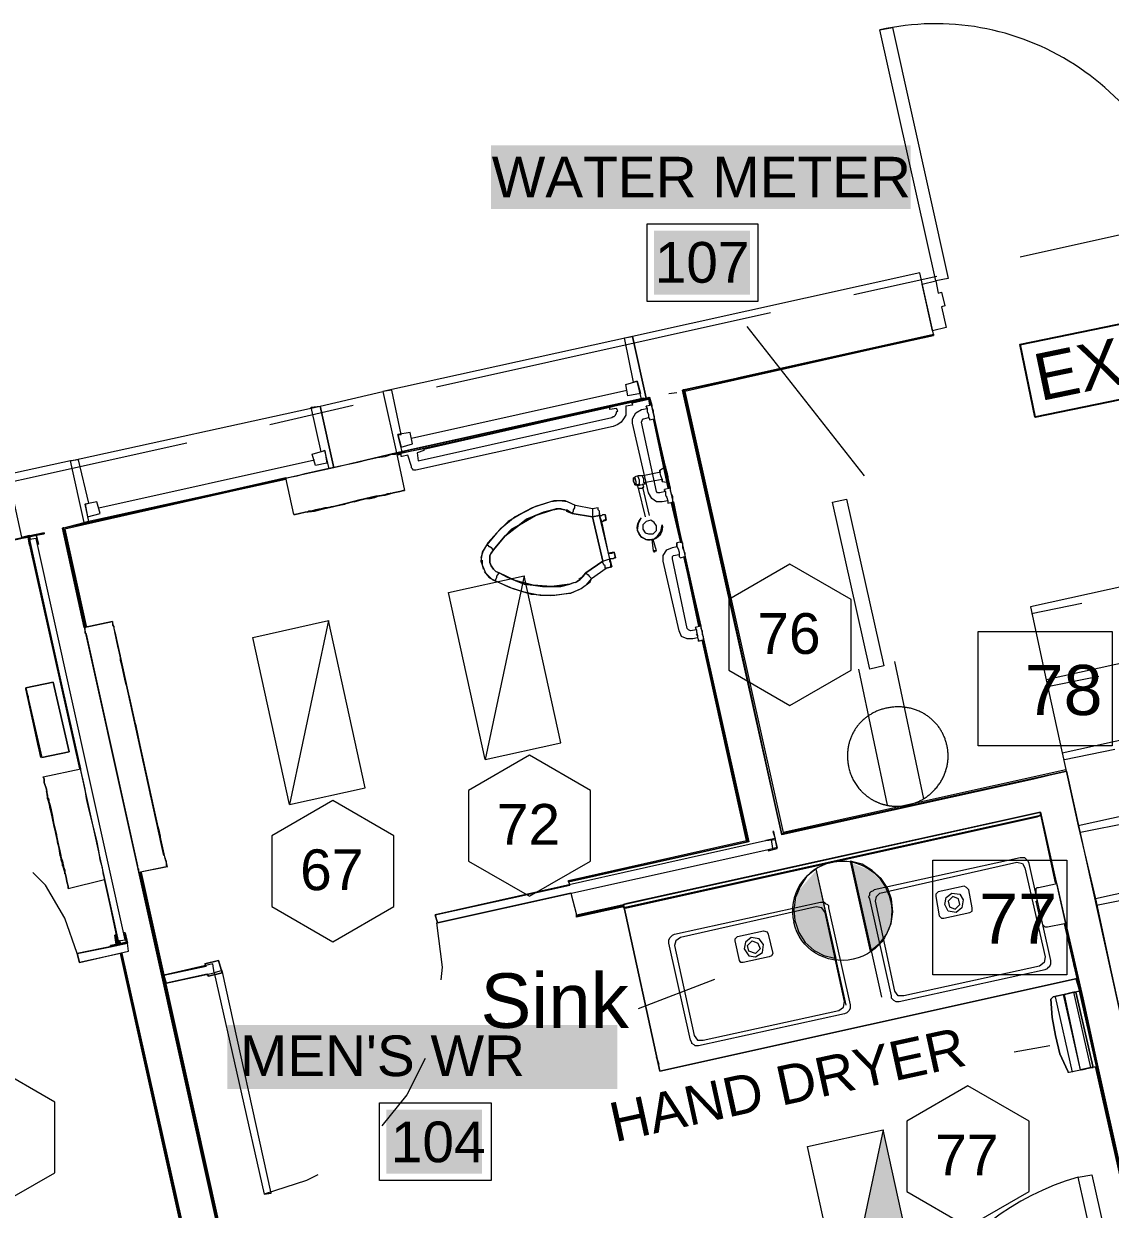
# Model space of a CAD drawing. Header units: inches. Extents: x 0.9 to 36.3, y 0.7 to 23.3.
# Drawn here: x 24.374 to 25.962, y 12.944 to 14.677 of the extents above; entities that cross this region are included whole.
import ezdxf

# ---------------------------------------------------------------- set-up
doc = ezdxf.new("R2010")
doc.units = ezdxf.units.IN
doc.linetypes.add('ACAD_ISO02W100', pattern=[15, 12, -3])
doc.linetypes.add('CENTER', pattern=[50.8, 31.75, -6.35, 6.35, -6.35])
for name, color, linetype, lineweight, true_color in [('Blocks', 7, 'Continuous', 5, 0x9a9c7f), ('Boarder for name', 7, 'Continuous', 5, 0x777777), ('Doors', 7, 'Continuous', 5, 0xf2db9c), ('Lights', 7, 'Continuous', 15, 0xff0a0a), ('Numbering Lights', 1, 'Continuous', 15, 0xff0000), ('PDF_Geometry', 7, 'Continuous', 9, 0x777777)]:
    doc.layers.add(name, color=color, linetype=linetype, lineweight=lineweight, true_color=true_color)
doc.layers.add('EXIT', color=10, linetype='Continuous')
doc.layers.add('PDF_Text', color=7, linetype='Continuous')
doc.layers.add('Numbering receptecles', color=170, linetype='Continuous', lineweight=15)
doc.layers.add('Receptacles', color=170, linetype='Continuous', lineweight=15)
doc.layers.add('PDF_Solid Fills', color=7, linetype='Continuous', true_color=0xffffff)
doc.styles.add('PDF Arial', font='arial.ttf')
doc.styles.get("Standard").update_dxf_attribs({"font": 'arial.ttf'})

msp = doc.modelspace()

# ---------------------------------------------------------------- hatches: boundary and pattern name
at = {"layer": 'Lights', "linetype": 'ByBlock', "ltscale": 0.001, "transparency": 33554559}
h = msp.add_hatch(color=256, dxfattribs=at)
h.paths.add_polyline_path([(25.6302, 13.0601), (25.5733, 12.7916), (25.6839, 12.8159)])
h.paths.add_polyline_path([(24.7765, 12.5438), (24.7934, 12.5438), (24.7934, 12.5639), (24.7765, 12.5639)], flags=9)
h.paths.add_polyline_path([(25.6709, 12.9718), (25.6977, 12.9718), (25.6977, 12.9912), (25.6709, 12.9912)], flags=9)
h.paths.add_polyline_path([(25.0259, 12.9459), (25.0528, 12.9459), (25.0528, 12.9656), (25.0259, 12.9656)], flags=9)
h.paths.add_polyline_path([(25.0996, 13.5758), (25.1265, 13.5758), (25.1265, 13.5955), (25.0996, 13.5955)], flags=9)
h.paths.add_polyline_path([(24.8121, 13.5091), (24.8391, 13.5091), (24.8391, 13.5291), (24.8121, 13.5291)], flags=9)
h.paths.add_polyline_path([(24.7162, 12.7993), (24.7355, 12.8057), (24.7293, 12.8244), (24.71, 12.818)], flags=9)
at = {"layer": 'Receptacles', "linetype": 'ByBlock', "transparency": 33554559}
for points in [[(25.6125, 13.4386), (25.5827, 13.4508), (25.6113, 13.3213), (25.6153, 13.3222), (25.6384, 13.3503), (25.645, 13.3768), (25.6342, 13.4163)], [(25.5228, 13.3247), (25.5575, 13.3094), (25.5615, 13.3103), (25.5329, 13.4398), (25.5063, 13.4088), (25.5, 13.3803), (25.5051, 13.348)]]:
    msp.add_hatch(color=256, dxfattribs=at).paths.add_polyline_path(points)

# ---------------------------------------------------------------- linework, layer by layer
at = {"layer": 'Blocks', "linetype": 'ByBlock'}
msp.add_line((25.2729, 13.2373), (25.3844, 13.2803), dxfattribs=at)
at = {"layer": 'Blocks', "linetype": 'CENTER', "ltscale": 0.01}
msp.add_line((25.8221, 13.1739), (25.8739, 13.1835), dxfattribs=at)
at = {"layer": 'Blocks', "linetype": 'ByBlock'}
for points in [[(25.6423, 13.2561), (25.6423, 13.2528), (25.644, 13.2511), (25.6456, 13.2495), (25.649, 13.2478), (25.6506, 13.2478), (25.654, 13.2478), (25.8673, 13.2945), (25.8706, 13.2961), (25.8723, 13.2978), (25.8739, 13.2995), (25.8756, 13.3028), (25.8756, 13.3045), (25.8756, 13.3078), (25.8439, 13.4495), (25.8423, 13.4528), (25.8406, 13.4545), (25.8389, 13.4561), (25.8373, 13.4578), (25.8339, 13.4578), (25.8306, 13.4578), (25.6173, 13.4111), (25.6156, 13.4095), (25.6123, 13.4078), (25.6106, 13.4061), (25.6106, 13.4028), (25.609, 13.4011), (25.6106, 13.3978)], [(25.619, 13.3945), (25.6206, 13.4011), (25.6256, 13.4061), (25.8256, 13.4511), (25.8339, 13.4495), (25.8373, 13.4428), (25.8673, 13.3128), (25.8656, 13.3045), (25.8589, 13.2995), (25.6606, 13.2561), (25.6523, 13.2561), (25.6473, 13.2628)], [(25.7106, 13.4078), (25.7073, 13.4045), (25.7073, 13.4011), (25.7123, 13.3728), (25.7156, 13.3695), (25.719, 13.3695), (25.7573, 13.3778), (25.7606, 13.3795), (25.7606, 13.3845), (25.7556, 13.4111), (25.7523, 13.4145), (25.749, 13.4161)], [(25.7206, 13.3895), (25.7223, 13.3995), (25.7306, 13.4061), (25.7423, 13.4045), (25.7473, 13.3961), (25.7456, 13.3845), (25.7373, 13.3778), (25.7256, 13.3795)], [(25.7323, 13.4011), (25.7256, 13.3945), (25.7273, 13.3861), (25.7356, 13.3828), (25.7423, 13.3895), (25.7406, 13.3978)], [(25.574, 13.2295), (25.3606, 13.1828), (25.359, 13.1828), (25.3556, 13.1828), (25.354, 13.1845), (25.3506, 13.1861), (25.3506, 13.1878), (25.349, 13.1911), (25.3173, 13.3328), (25.3173, 13.3361), (25.3173, 13.3378), (25.319, 13.3411), (25.3206, 13.3428), (25.3223, 13.3445), (25.3256, 13.3461), (25.539, 13.3928), (25.5406, 13.3928), (25.544, 13.3928), (25.5456, 13.3911), (25.549, 13.3895), (25.5506, 13.3878), (25.5506, 13.3845), (25.5823, 13.2428), (25.5823, 13.2395), (25.5823, 13.2378), (25.5806, 13.2345), (25.579, 13.2328), (25.5773, 13.2311)], [(25.5456, 13.3778), (25.5406, 13.3845), (25.5323, 13.3861), (25.334, 13.3411), (25.3273, 13.3361), (25.3256, 13.3295), (25.354, 13.1978), (25.359, 13.1911), (25.3673, 13.1911), (25.5656, 13.2345), (25.5723, 13.2395), (25.574, 13.2478)], [(25.4556, 13.3511), (25.4606, 13.3495), (25.4623, 13.3461), (25.469, 13.3178), (25.4673, 13.3145), (25.464, 13.3128), (25.4256, 13.3045), (25.4223, 13.3045), (25.4206, 13.3078), (25.414, 13.3361), (25.414, 13.3395), (25.4173, 13.3428)], [(25.4556, 13.3311), (25.449, 13.3395), (25.4373, 13.3411), (25.429, 13.3345), (25.4273, 13.3245), (25.434, 13.3145), (25.444, 13.3128), (25.454, 13.3195)], [(25.439, 13.3361), (25.4473, 13.3328), (25.4506, 13.3245), (25.444, 13.3178), (25.434, 13.3211), (25.4323, 13.3295)], [(25.8939, 13.2578), (25.9073, 13.2611), (25.9173, 13.2628), (25.8789, 13.2545)], [(25.9089, 13.2611), (25.8956, 13.2578), (25.9089, 13.2611), (25.9123, 13.2611)], [(25.9123, 13.2611), (25.9373, 13.1511)]]:
    msp.add_lwpolyline(points, close=True, dxfattribs=at)
for points in [[(25.7473, 13.3961), (25.7456, 13.3845), (25.7373, 13.3778), (25.7256, 13.3795), (25.7206, 13.3895)], [(25.4273, 13.3245), (25.434, 13.3145), (25.444, 13.3128), (25.454, 13.3195), (25.4556, 13.3311)], [(25.9189, 13.1478), (25.8939, 13.2578)], [(25.9206, 13.1478), (25.9339, 13.1511), (25.9373, 13.1511), (25.9339, 13.1511), (25.9189, 13.1478), (25.8956, 13.2578)], [(25.9006, 13.1445), (25.9023, 13.1445), (25.9423, 13.1528), (25.9173, 13.2628), (25.9206, 13.2528)], [(25.9339, 13.1511), (25.9089, 13.2611)], [(25.8773, 13.2528), (25.8789, 13.2545), (25.8773, 13.2528), (25.8756, 13.2511), (25.8773, 13.2245), (25.8823, 13.1978), (25.8889, 13.1711), (25.9006, 13.1461), (25.9006, 13.1445), (25.9023, 13.1445), (25.9189, 13.1478), (25.9323, 13.1511), (25.9423, 13.1528), (25.9406, 13.1611), (25.9423, 13.1611), (25.9406, 13.1611), (25.9423, 13.1611), (25.9406, 13.1611), (25.9206, 13.2528), (25.9201, 13.255)], [(25.9006, 13.1461), (25.8889, 13.1711), (25.8823, 13.1978), (25.8773, 13.2245), (25.8756, 13.2511)], [(25.9073, 13.1445), (25.8823, 13.2545)]]:
    msp.add_lwpolyline(points, dxfattribs=at)
at = {"layer": 'Boarder for name', "linetype": 'ByBlock'}
for points in [[(25.2855, 14.384), (25.4472, 14.384), (25.4472, 14.2707), (25.2855, 14.2707)], [(24.8941, 13.0996), (25.0574, 13.0996), (25.0574, 12.9863), (24.8941, 12.9863)]]:
    msp.add_lwpolyline(points, close=True, dxfattribs=at)
msp.add_lwpolyline([(25.6033, 14.0157), (25.4317, 14.234)], dxfattribs=at)
at = {"layer": 'Doors', "linetype": 'ByBlock'}
for points in [[(25.6256, 14.6677), (25.644, 14.6711), (25.7256, 14.3044), (25.7073, 14.3011)], [(25.7023, 14.2278), (25.6873, 14.2961), (25.7073, 14.3011), (25.7106, 14.2828), (25.7156, 14.2844), (25.7206, 14.2644), (25.7156, 14.2628), (25.7223, 14.2328)], [(24.659, 13.3078), (24.664, 13.2895)], [(24.639, 13.3028), (24.6407, 13.2995)], [(25.9973, 12.6245), (25.9156, 12.9911), (25.9356, 12.9945), (26.0173, 12.6295)]]:
    msp.add_lwpolyline(points, close=True, dxfattribs=at)
for points in [[(25.6873, 14.2961), (25.7073, 14.3011), (25.7106, 14.2828), (25.7156, 14.2844), (25.7206, 14.2644), (25.7156, 14.2628), (25.7223, 14.2328), (25.7023, 14.2278)], [(24.4523, 13.3178), (24.434, 13.3695), (24.4057, 13.4178), (24.3873, 13.4361)], [(24.9773, 13.3628), (24.9856, 13.2978), (24.984, 13.2795)], [(24.639, 13.3028), (24.659, 13.3078), (24.639, 13.3028)], [(24.804, 12.9945), (24.7873, 12.9861), (24.7257, 12.9661), (24.7357, 12.9678), (24.664, 13.2928), (24.6523, 13.2895), (24.7257, 12.9661)], [(24.6423, 13.2878), (24.644, 13.2845), (24.6423, 13.2878)], [(24.644, 13.2845), (24.664, 13.2895), (24.644, 13.2845)], [(24.9607, 13.1645), (24.934, 13.1111), (24.8973, 13.0661)]]:
    msp.add_lwpolyline(points, dxfattribs=at)
for centre, radius, start, end in [((25.7071, 14.3017), 0.375, 11.9572, 102.5508), ((26.0191, 12.6284), 0.3772, 105.9277, 192.335)]:
    msp.add_arc(centre, radius, start, end, dxfattribs=at)
at = {"layer": 'EXIT', "linetype": 'ByBlock', "ltscale": 0.001}
msp.add_lwpolyline([(26.0826, 14.1489), (25.8525, 14.1016), (25.8308, 14.2081), (26.0609, 14.2553)], close=True, dxfattribs=at)
at = {"layer": 'Lights', "linetype": 'ByBlock'}
msp.add_lwpolyline([(25.5563, 13.9774), (25.5768, 13.982), (25.6316, 13.7381), (25.6111, 13.7335)], close=True, dxfattribs=at)
for points in [[(25.0488, 13.6015), (24.995, 13.8456), (25.1056, 13.87), (25.0488, 13.6015), (25.1594, 13.6258), (25.1056, 13.87)], [(24.7625, 13.5358), (24.7088, 13.7799), (24.8194, 13.8043), (24.7625, 13.5358), (24.8731, 13.5601), (24.8194, 13.8043)], [(25.5733, 12.7916), (25.5196, 13.0357), (25.6302, 13.0601), (25.5733, 12.7916), (25.6839, 12.8159), (25.6302, 13.0601)]]:
    msp.add_lwpolyline(points, dxfattribs=at)
at = {"layer": 'Numbering Lights', "linetype": 'ByBlock', "ltscale": 0.001}
for points in [[(25.4942, 13.8868), (25.4048, 13.8351), (25.4048, 13.7319), (25.4942, 13.6803), (25.5836, 13.7319), (25.5836, 13.8351)], [(25.1134, 13.6079), (25.024, 13.5562), (25.024, 13.453), (25.1134, 13.4014), (25.2028, 13.453), (25.2028, 13.5562)], [(24.8259, 13.5415), (24.7365, 13.4898), (24.7365, 13.3866), (24.8259, 13.335), (24.9153, 13.3866), (24.9153, 13.4898)], [(24.3299, 13.1524), (24.2405, 13.1008), (24.2405, 12.9975), (24.3299, 12.9459), (24.4194, 12.9975), (24.4194, 13.1008)], [(25.7544, 13.1246), (25.665, 13.073), (25.665, 12.9698), (25.7544, 12.9182), (25.8438, 12.9698), (25.8438, 13.073)]]:
    msp.add_lwpolyline(points, close=True, dxfattribs=at)
at = {"layer": 'Numbering receptecles', "linetype": 'ByBlock', "ltscale": 0.001}
for points in [[(25.7693, 13.7884), (25.9653, 13.7884), (25.9653, 13.6211), (25.7693, 13.6211)], [(25.7029, 13.4541), (25.8989, 13.4541), (25.8989, 13.2868), (25.7029, 13.2868)]]:
    msp.add_lwpolyline(points, close=True, dxfattribs=at)
at = {"layer": 'PDF_Geometry', "linetype": 'ByBlock'}
for points in [[(25.8306, 14.3361), (26.3189, 14.4444)], [(25.174, 13.4061), (25.1823, 13.3745), (25.469, 13.4378), (25.8606, 13.5244), (26.0589, 12.6378), (26.0173, 12.6295), (26.0289, 12.5812), (26.0689, 12.5895), (26.1789, 12.0962), (26.2273, 12.1062), (26.1173, 12.6012), (26.5139, 12.6895), (26.7322, 11.7045), (26.7856, 11.7162), (26.5606, 12.7245), (26.4023, 13.4345), (26.7639, 13.5145), (26.7489, 13.5844), (26.3873, 13.5028), (26.2039, 14.3344)], [(26.3823, 13.2545), (26.4989, 12.7361), (26.1056, 12.6495), (25.8989, 13.5844), (25.8506, 13.5728), (25.4823, 13.4911), (25.3373, 14.1411), (25.704, 14.2228), (25.684, 14.3128), (25.264, 14.2194), (25.284, 14.1294), (25.289, 14.1311), (25.434, 13.4811), (25.1706, 13.4228), (25.1723, 13.4178)], [(25.5873, 14.2811), (25.709, 14.3078)], [(24.9773, 14.1461), (25.4656, 14.2544)], [(25.2806, 14.1294), (24.919, 14.0494), (25.284, 14.1294), (25.264, 14.2194), (24.899, 14.1394), (24.919, 14.0494), (24.9307, 13.9944)], [(25.284, 14.1294), (25.2773, 14.1278), (25.2706, 14.1544), (25.2656, 14.1528), (25.2523, 14.2178), (25.264, 14.2194)], [(25.419, 14.1594), (25.704, 14.2228), (25.704, 14.2211), (25.3373, 14.1411), (25.4823, 13.4911)], [(25.8973, 13.5861), (25.484, 13.4945), (25.484, 13.4928), (25.4823, 13.4928), (25.339, 14.1411), (25.704, 14.2211), (25.3406, 14.1394), (25.484, 13.4945), (25.484, 13.4928), (25.4823, 13.4928), (25.339, 14.1428)], [(25.704, 14.2211), (25.704, 14.2211)], [(24.919, 14.0494), (24.9273, 14.0511), (24.9207, 14.0761), (24.9257, 14.0761), (24.9123, 14.1411), (24.899, 14.1394)], [(24.9407, 14.0711), (25.2556, 14.1411)], [(24.9257, 14.0494), (24.919, 14.0478), (25.289, 14.1294), (25.2906, 14.1194), (25.2873, 14.1311)], [(25.289, 14.1294), (25.2623, 14.1244)], [(25.264, 14.1228), (25.2873, 14.1278), (25.289, 14.1194)], [(25.289, 14.1311), (25.2923, 14.1194), (25.284, 14.1178)], [(25.3173, 14.1361), (25.329, 14.1378)], [(24.734, 14.0911), (24.8557, 14.1194)], [(24.8273, 14.0278), (24.8207, 14.0261), (24.814, 14.0528), (24.809, 14.0511), (24.794, 14.1161), (24.8073, 14.1178)], [(24.959, 14.0561), (25.2306, 14.1161), (24.959, 14.0544)], [(25.3156, 13.9794), (25.3073, 13.9778), (25.299, 13.9778), (25.2923, 13.9828), (25.2873, 13.9911), (25.264, 14.0928), (25.264, 14.0994), (25.269, 14.1078), (25.2773, 14.1128), (25.2856, 14.1144), (25.284, 14.1178), (25.2856, 14.1144), (25.2856, 14.1094), (25.2873, 14.1061), (25.2873, 14.1011), (25.289, 14.0994), (25.289, 14.0978), (25.2956, 14.0994), (25.319, 13.9978), (25.3106, 13.9961)], [(25.2923, 14.1194), (25.2923, 14.1161), (25.294, 14.1111), (25.294, 14.1078), (25.2956, 14.1028), (25.2956, 14.1011), (25.2956, 14.0994)], [(25.3123, 13.9928), (25.304, 13.9911), (25.3006, 13.9911), (25.299, 13.9928), (25.2773, 14.0944), (25.279, 14.0994), (25.2806, 14.0994), (25.2873, 14.1011), (25.289, 14.0994), (25.289, 14.0978)], [(25.294, 14.0994), (25.3156, 13.9978)], [(24.124, 13.9561), (24.6123, 14.0644)], [(24.5173, 13.3178), (24.7507, 12.2762), (24.7973, 12.2862), (25.3906, 12.4178), (25.399, 12.3778), (25.4473, 12.3878), (25.434, 12.4495), (25.6623, 12.4995), (25.6523, 12.5478), (25.4223, 12.4978), (25.374, 12.4862), (24.7823, 12.3545), (24.4307, 13.9394), (24.4623, 13.9478), (24.4423, 14.0378), (24.3507, 14.0178), (24.3707, 13.9261), (24.3823, 13.9294), (24.3823, 13.9278)], [(24.4623, 13.9478), (24.469, 13.9494), (24.464, 13.9744), (24.469, 13.9761), (24.454, 14.0394), (24.4423, 14.0378)], [(24.484, 13.9694), (24.799, 14.0394)], [(24.7573, 14.0128), (24.759, 14.0128), (24.7657, 14.0144), (24.774, 14.0161), (24.7857, 14.0194), (24.8007, 14.0228), (24.8157, 14.0261), (24.8623, 14.0361), (24.8757, 14.0394), (24.8907, 14.0428), (24.9023, 14.0444), (24.9123, 14.0478), (24.9173, 14.0478), (24.919, 14.0494)], [(24.9257, 14.0478), (24.9207, 14.0461)], [(25.3056, 14.0211), (25.279, 14.0161), (25.2723, 14.0161), (25.2673, 14.0144), (25.2673, 14.0128), (25.2656, 14.0128)], [(25.2806, 14.0061), (25.3073, 14.0111), (25.3073, 14.0078), (25.3073, 14.0111), (25.3056, 14.0161), (25.304, 14.0228), (25.304, 14.0244), (25.3123, 14.0294)], [(25.304, 14.0244), (25.304, 14.0228)], [(24.5823, 13.4445), (24.5423, 13.4361), (24.5423, 13.4378), (24.5423, 13.4395), (24.5423, 13.4411), (24.5407, 13.4428), (24.5407, 13.4461), (24.4657, 13.7844), (24.464, 13.7861), (24.464, 13.7894), (24.464, 13.7911), (24.464, 13.7928), (24.4623, 13.7944), (24.4307, 13.9394), (24.7573, 14.0111), (24.4323, 13.9394), (24.464, 13.7944), (24.4323, 13.9411)], [(24.7573, 14.0111), (24.434, 13.9378), (24.4657, 13.7944)], [(24.769, 13.9594), (24.7573, 14.0128), (24.4907, 13.9528)], [(25.2673, 14.0144), (25.2673, 14.0128), (25.269, 14.0078), (25.269, 14.0044), (25.2706, 14.0011), (25.2756, 14.0028), (25.2823, 14.0044), (25.2806, 14.0061), (25.2806, 14.0111), (25.279, 14.0144), (25.279, 14.0161)], [(25.2673, 14.0028), (25.269, 14.0028)], [(25.2706, 14.0028), (25.2723, 13.9978), (25.2823, 13.9561)], [(25.274, 14.0044), (25.274, 14.0094), (25.2723, 14.0144), (25.2723, 14.0161)], [(25.2723, 13.9978), (25.274, 13.9978), (25.279, 13.9978), (25.2806, 13.9994), (25.279, 14.0044)], [(25.3073, 14.0078), (25.3173, 14.0061)], [(25.289, 13.9578), (25.279, 13.9994)], [(25.3106, 13.9944), (25.3106, 13.9961), (25.3106, 13.9944), (25.3123, 13.9928), (25.3123, 13.9878), (25.314, 13.9844), (25.3156, 13.9794), (25.3156, 13.9761), (25.324, 13.9778), (25.3356, 13.9194), (25.329, 13.9178)], [(25.314, 13.9844), (25.314, 13.9861)], [(25.319, 13.9978), (25.319, 13.9961), (25.319, 13.9944), (25.3206, 13.9894), (25.3223, 13.9861), (25.3223, 13.9811), (25.3223, 13.9778), (25.324, 13.9778)], [(25.2156, 13.9611), (25.2156, 13.9578), (25.2156, 13.9611), (25.2156, 13.9644), (25.214, 13.9661), (25.214, 13.9678), (25.214, 13.9694), (25.2056, 13.9678), (25.1806, 13.9728), (25.1656, 13.9794), (25.149, 13.9794), (25.144, 13.9778), (25.1173, 13.9694), (25.0923, 13.9561), (25.0706, 13.9378), (25.0523, 13.9178), (25.0506, 13.9144), (25.044, 13.9044), (25.0423, 13.8911), (25.044, 13.8861), (25.049, 13.8744), (25.059, 13.8644), (25.0623, 13.8628), (25.089, 13.8511), (25.1156, 13.8428), (25.144, 13.8411), (25.1723, 13.8444), (25.174, 13.8444), (25.189, 13.8511), (25.2023, 13.8611), (25.204, 13.8661), (25.2256, 13.8811), (25.234, 13.8828), (25.2323, 13.8828), (25.2323, 13.8844), (25.2323, 13.8861), (25.2323, 13.8878), (25.2306, 13.8911), (25.2306, 13.8944), (25.239, 13.8961), (25.2373, 13.8961), (25.2356, 13.8944), (25.234, 13.8944), (25.2323, 13.8944), (25.2306, 13.8944), (25.229, 13.9028), (25.219, 13.9494), (25.2156, 13.9578), (25.2056, 13.9561), (25.2206, 13.8911), (25.2306, 13.8944), (25.2156, 13.9578), (25.219, 13.9578), (25.2206, 13.9594), (25.2223, 13.9594), (25.224, 13.9594), (25.2256, 13.9511), (25.224, 13.9594)], [(25.1806, 13.9728), (25.169, 13.9778), (25.1573, 13.9794), (25.144, 13.9778), (25.1223, 13.9711), (25.1023, 13.9611), (25.0823, 13.9494), (25.0656, 13.9328), (25.0506, 13.9144), (25.0523, 13.9144), (25.054, 13.9128), (25.0556, 13.9128), (25.0573, 13.9111), (25.059, 13.9094), (25.0606, 13.9078)], [(25.2056, 13.9678), (25.1806, 13.9728), (25.179, 13.9728), (25.179, 13.9711), (25.179, 13.9694), (25.1773, 13.9661), (25.1773, 13.9644), (25.1756, 13.9611), (25.1706, 13.9644), (25.164, 13.9661), (25.159, 13.9678), (25.1523, 13.9678), (25.1473, 13.9661), (25.134, 13.9628), (25.1223, 13.9578), (25.109, 13.9528), (25.099, 13.9444), (25.0873, 13.9378), (25.0773, 13.9278), (25.069, 13.9178), (25.0606, 13.9078), (25.0573, 13.9028), (25.0556, 13.8994), (25.0556, 13.8944), (25.0556, 13.8894), (25.0573, 13.8844), (25.0606, 13.8794), (25.064, 13.8761), (25.069, 13.8744), (25.0923, 13.8628), (25.119, 13.8561), (25.144, 13.8544), (25.119, 13.8561), (25.0923, 13.8628), (25.069, 13.8744), (25.0806, 13.8678), (25.0923, 13.8628), (25.1056, 13.8578), (25.119, 13.8561), (25.1323, 13.8544), (25.1456, 13.8544), (25.159, 13.8544), (25.1723, 13.8578), (25.1456, 13.8544), (25.1723, 13.8578), (25.1773, 13.8594), (25.1723, 13.8578), (25.1456, 13.8544), (25.119, 13.8561), (25.0923, 13.8628), (25.069, 13.8744), (25.064, 13.8761), (25.0606, 13.8794), (25.0573, 13.8844), (25.0556, 13.8894), (25.0556, 13.8944), (25.0556, 13.8994), (25.0573, 13.9028), (25.0606, 13.9078), (25.0773, 13.9278), (25.099, 13.9444), (25.1223, 13.9578), (25.1473, 13.9661), (25.1556, 13.9678), (25.1473, 13.9661), (25.1223, 13.9578), (25.099, 13.9444), (25.0773, 13.9278), (25.0606, 13.9078), (25.0773, 13.9278), (25.099, 13.9444), (25.1223, 13.9578), (25.1473, 13.9661), (25.1556, 13.9678)], [(25.1573, 13.9678), (25.1656, 13.9661)], [(25.204, 13.8661), (25.2256, 13.8811), (25.224, 13.8811), (25.224, 13.8844), (25.2223, 13.8861), (25.2206, 13.8894), (25.2206, 13.8911), (25.1956, 13.8744), (25.1906, 13.8678), (25.1856, 13.8644), (25.1906, 13.8678), (25.1956, 13.8744), (25.2206, 13.8911), (25.2056, 13.9561), (25.1756, 13.9611), (25.1673, 13.9661)], [(25.214, 13.9694), (25.2056, 13.9678), (25.2056, 13.9661), (25.2056, 13.9644), (25.2056, 13.9628), (25.2056, 13.9594), (25.2056, 13.9561), (25.2156, 13.9578)], [(25.3156, 13.9778), (25.3156, 13.9761)], [(25.3206, 13.9761), (25.334, 13.9178)], [(25.1756, 13.9611), (25.1673, 13.9644), (25.1756, 13.9611), (25.2056, 13.9561)], [(25.2756, 13.9528), (25.2723, 13.9461), (25.2706, 13.9361), (25.2756, 13.9278), (25.284, 13.9228), (25.2923, 13.9228), (25.294, 13.9061), (25.2956, 13.9044)], [(24.3807, 13.9294), (24.3807, 13.9278), (24.3823, 13.9278), (24.3807, 13.9278), (24.404, 13.9328), (24.404, 13.9311), (24.3923, 13.9294), (24.3957, 13.9161), (24.394, 13.9161)], [(24.3823, 13.9294), (24.3823, 13.9278), (24.004, 13.8444)], [(24.3923, 13.9294), (24.3807, 13.9261), (24.369, 13.9244), (24.3807, 13.9261), (24.3823, 13.9261), (24.3807, 13.9261), (24.0074, 13.8428)], [(24.4023, 13.5761), (24.4573, 13.5878), (24.384, 13.9144), (24.3823, 13.9144), (24.3807, 13.9261), (24.369, 13.9244), (24.3807, 13.9261), (24.3807, 13.9278), (24.369, 13.9244), (24.3807, 13.9278), (24.3907, 13.9294)], [(24.3807, 13.9278), (24.369, 13.9244), (24.3807, 13.9278)], [(24.3823, 13.9228), (24.3823, 13.9261), (24.3823, 13.9228), (24.5123, 13.3361), (24.5223, 13.3378), (24.3923, 13.9244), (24.3823, 13.9228), (24.384, 13.9228), (24.3823, 13.9261)], [(24.3823, 13.9261), (24.384, 13.9228)], [(24.3823, 13.9144), (24.4557, 13.5878)], [(25.0506, 13.9144), (25.0456, 13.9061), (25.0423, 13.8961)], [(25.2923, 13.9228), (25.2923, 13.9228)], [(25.2923, 13.9228), (25.294, 13.9228), (25.2923, 13.9228)], [(25.294, 13.9228), (25.294, 13.9228)], [(25.294, 13.9228), (25.294, 13.9228)], [(25.359, 13.7794), (25.3523, 13.7778), (25.344, 13.7778), (25.3356, 13.7811), (25.3323, 13.7894), (25.309, 13.8911), (25.309, 13.8994), (25.314, 13.9078), (25.3223, 13.9111), (25.329, 13.9128), (25.329, 13.9161), (25.329, 13.9178), (25.329, 13.9161), (25.329, 13.9128), (25.3306, 13.9094), (25.3323, 13.9044), (25.3323, 13.9011), (25.3323, 13.8978), (25.334, 13.8961), (25.3406, 13.8978), (25.364, 13.7961), (25.3556, 13.7944), (25.3573, 13.7911), (25.3573, 13.7878), (25.359, 13.7828), (25.359, 13.7794), (25.3606, 13.7761), (25.3606, 13.7744), (25.3606, 13.7761), (25.3606, 13.7778)], [(25.3356, 13.9194), (25.3373, 13.9178), (25.3373, 13.9144), (25.3373, 13.9111), (25.339, 13.9061), (25.3406, 13.9028), (25.3406, 13.8994), (25.3406, 13.8978)], [(25.299, 13.9061), (25.299, 13.9061)], [(25.3573, 13.7911), (25.349, 13.7894), (25.3456, 13.7911), (25.344, 13.7928), (25.3223, 13.8944), (25.3223, 13.8978), (25.324, 13.8994), (25.3323, 13.9011), (25.3323, 13.8978), (25.334, 13.8961)], [(25.339, 13.8978), (25.3606, 13.7961)], [(26.2239, 13.9078), (25.8456, 13.8244), (25.8689, 13.7178), (25.8923, 13.6111), (26.2706, 13.6944)], [(25.044, 13.8928), (25.044, 13.8861), (25.0456, 13.8794)], [(25.2206, 13.8911), (25.2306, 13.8944), (25.234, 13.8828), (25.2256, 13.8811)], [(25.0473, 13.8761), (25.054, 13.8678), (25.0623, 13.8628), (25.064, 13.8644), (25.0656, 13.8678), (25.0656, 13.8694), (25.0673, 13.8711), (25.069, 13.8744)], [(25.1856, 13.8494), (25.174, 13.8444), (25.1506, 13.8411), (25.129, 13.8411), (25.1056, 13.8461), (25.084, 13.8528), (25.0623, 13.8628)], [(25.1723, 13.8578), (25.1773, 13.8594), (25.1823, 13.8611), (25.1873, 13.8644), (25.1923, 13.8694), (25.1956, 13.8744), (25.1973, 13.8728), (25.199, 13.8711), (25.2006, 13.8694), (25.2023, 13.8678), (25.204, 13.8661), (25.1956, 13.8561)], [(25.9206, 13.8294), (25.8473, 13.8144)], [(24.5073, 13.7894), (24.504, 13.8028), (24.504, 13.8011), (24.504, 13.7994), (24.504, 13.7978), (24.5057, 13.7961), (24.5057, 13.7928), (24.5807, 13.4545), (24.5823, 13.4528), (24.5823, 13.4495), (24.5823, 13.4478), (24.5823, 13.4461), (24.584, 13.4445), (24.5807, 13.4578)], [(25.364, 13.7961), (25.364, 13.7928), (25.3656, 13.7894), (25.3656, 13.7844), (25.3673, 13.7811), (25.3673, 13.7778), (25.3673, 13.7761)], [(26.2473, 13.8011), (25.8689, 13.7178)], [(24.579, 13.4611), (24.5073, 13.7878)], [(25.419, 13.4778), (25.1706, 13.4228), (25.1706, 13.4245), (25.4306, 13.4828), (25.4323, 13.4811), (25.4306, 13.4828), (25.3656, 13.7761)], [(25.359, 13.7828), (25.3573, 13.7844)], [(25.3606, 13.7744), (25.3673, 13.7761), (25.434, 13.4811)], [(25.9456, 13.7228), (25.8706, 13.7078)], [(24.399, 13.6044), (24.3773, 13.7044), (24.399, 13.6044)], [(24.3957, 13.6194), (24.3807, 13.6894), (24.3957, 13.6194)], [(24.549, 13.5961), (24.5373, 13.6528), (24.549, 13.5961)], [(25.8923, 13.6111), (25.9156, 13.5045), (25.9406, 13.3978), (25.9639, 13.2911), (25.9873, 13.1845), (26.0106, 13.0778), (26.0323, 12.9845), (26.1706, 13.0911), (26.1723, 13.1695), (26.2473, 13.0728), (26.2489, 13.1511), (26.3873, 13.2578)], [(25.9689, 13.6161), (25.8956, 13.6011)], [(24.439, 13.4128), (24.4923, 13.4261), (24.4923, 13.4278), (24.4907, 13.4328), (24.489, 13.4428), (24.4857, 13.4545), (24.484, 13.4678), (24.4807, 13.4828), (24.469, 13.5294), (24.4657, 13.5444), (24.464, 13.5578), (24.4607, 13.5711), (24.459, 13.5794), (24.4573, 13.5861), (24.4573, 13.5878)], [(25.4823, 13.4928), (25.8989, 13.5844), (25.4823, 13.4928)], [(25.8989, 13.5844), (25.509, 13.4978)], [(26.2939, 13.5878), (25.9156, 13.5045)], [(25.8839, 13.4211), (25.8606, 13.5244), (25.8606, 13.5194), (25.8606, 13.5244), (25.8606, 13.5194), (25.8606, 13.5244), (25.8823, 13.4211), (25.8606, 13.5244), (25.2506, 13.3895), (25.304, 13.1461), (25.2506, 13.3895), (25.2556, 13.3911), (25.8539, 13.5228), (25.469, 13.4378)], [(25.8539, 13.5228), (25.8606, 13.5244), (25.8539, 13.5228)], [(25.8556, 13.5178), (25.8606, 13.5194), (25.8556, 13.5178)], [(25.8606, 13.5244), (25.8606, 13.5194), (25.8606, 13.5244)], [(25.8823, 13.4211), (25.8606, 13.5228)], [(25.9923, 13.5095), (25.9189, 13.4945)], [(25.174, 13.4061), (24.979, 13.3628), (25.469, 13.4711), (25.4673, 13.4845), (24.9757, 13.3745), (24.979, 13.3628), (24.9757, 13.3745), (25.1723, 13.4178)], [(25.1706, 13.4228), (25.4323, 13.4811), (25.1706, 13.4228)], [(26.3189, 13.4811), (25.9406, 13.3978)], [(24.584, 13.4445), (24.5423, 13.4361), (24.7007, 12.7245), (24.7823, 12.3578), (24.7823, 12.3562), (25.4173, 12.4962), (25.4173, 12.4995), (25.4173, 12.4978)], [(24.5457, 13.4361), (24.7057, 12.7145)], [(24.5157, 13.3328), (24.514, 13.3361), (24.5123, 13.3361), (24.4923, 13.4261), (24.5123, 13.3311)], [(25.1706, 13.4228), (25.1706, 13.4228)], [(26.0156, 13.4028), (25.9423, 13.3878)], [(25.2506, 13.3861), (25.1823, 13.3711), (25.1823, 13.3728), (25.2506, 13.3878), (25.1823, 13.3728), (25.1823, 13.3745), (25.2356, 13.3861)], [(25.2506, 13.3895), (25.2506, 13.3845), (25.2506, 13.3895)], [(25.2556, 13.3845), (25.2506, 13.3845), (25.2556, 13.3845)], [(25.9182, 13.2631), (25.8956, 13.3611)], [(25.8973, 13.3611), (25.9223, 13.2528), (25.9423, 13.1611), (26.0589, 12.6378), (26.0173, 12.6295), (26.0173, 12.6312), (26.0556, 12.6412), (26.0556, 12.6395), (26.0573, 12.6395), (26.0173, 12.6312)], [(25.389, 12.4162), (24.749, 12.2745), (24.749, 12.2728), (24.7473, 12.2728), (24.5157, 13.3178), (24.4557, 13.3045), (24.5273, 13.3211), (24.5257, 13.3328), (24.4523, 13.3178), (24.4557, 13.3045), (24.4523, 13.3178), (24.5007, 13.3278), (24.5007, 13.3295), (24.509, 13.3311), (24.5073, 13.3445), (24.509, 13.3445), (24.5107, 13.3311), (24.524, 13.3345)], [(24.5207, 13.3461), (24.524, 13.3345), (24.5107, 13.3311), (24.509, 13.3445), (24.5073, 13.3445), (24.509, 13.3311), (24.5007, 13.3295), (24.5007, 13.3278), (24.5257, 13.3328), (24.5223, 13.3478), (24.5207, 13.3478), (24.5223, 13.3478), (24.5257, 13.3328)], [(24.514, 13.3361), (24.5157, 13.3328)], [(25.3906, 12.4178), (24.7507, 12.2762), (24.5173, 13.3178), (24.749, 12.2745), (24.5173, 13.3178)], [(24.6423, 13.2878), (24.5823, 13.2745), (24.6523, 13.2895), (24.6507, 13.3028), (24.579, 13.2861), (24.5823, 13.2745), (24.579, 13.2861), (24.6407, 13.2995)], [(25.9089, 13.3011), (25.9123, 13.2911), (25.9089, 13.3011)], [(25.9123, 13.2811), (25.9173, 13.2628)], [(25.9201, 13.2552), (25.9182, 13.2631)], [(25.299, 13.1661), (25.3023, 13.1561), (25.299, 13.1661)], [(25.9406, 13.1611), (26.0573, 12.6395), (26.0556, 12.6395), (26.0556, 12.6412), (25.9406, 13.1528)], [(25.9423, 13.1528), (26.0573, 12.6395)]]:
    msp.add_lwpolyline(points, dxfattribs=at)
for points in [[(24.8073, 14.1178), (24.899, 14.1394), (24.919, 14.0494), (24.8273, 14.0278)], [(25.2573, 14.1328), (25.254, 14.1494), (25.2706, 14.1544), (25.2756, 14.1361)], [(24.959, 14.0561), (24.959, 14.0528), (24.949, 14.0494), (24.9507, 14.0378), (25.234, 14.1011), (25.2356, 14.1028), (25.2373, 14.1028), (25.239, 14.1044), (25.2406, 14.1078), (25.2406, 14.1094), (25.2423, 14.1111), (25.2406, 14.1144), (25.2306, 14.1128), (25.2306, 14.1161), (25.2623, 14.1244), (25.264, 14.1194), (25.254, 14.1178), (25.254, 14.1161), (25.254, 14.1111), (25.254, 14.1044), (25.2506, 14.0994), (25.2473, 14.0944), (25.2423, 14.0911), (25.2356, 14.0878), (24.9473, 14.0244), (24.9457, 14.0244), (24.944, 14.0244), (24.9423, 14.0261), (24.9407, 14.0278), (24.9407, 14.0294), (24.9357, 14.0461), (24.9273, 14.0444), (24.9257, 14.0444), (24.9257, 14.0494)], [(24.8073, 14.1178), (24.8273, 14.0278), (24.4623, 13.9478), (24.4423, 14.0378)], [(25.3173, 13.9978), (25.2956, 14.0994)], [(24.9423, 14.0628), (24.939, 14.0794), (24.9207, 14.0761), (24.9257, 14.0578)], [(24.8007, 14.0311), (24.7957, 14.0478), (24.814, 14.0528), (24.8173, 14.0344)], [(25.3123, 14.0294), (25.3123, 14.0278), (25.314, 14.0211), (25.3156, 14.0144), (25.3156, 14.0094), (25.3173, 14.0061), (25.3156, 14.0094), (25.3156, 14.0144), (25.314, 14.0211), (25.3123, 14.0278)], [(25.2656, 14.0128), (25.2656, 14.0111), (25.2656, 14.0078), (25.2673, 14.0044), (25.2673, 14.0028), (25.2673, 14.0044), (25.2656, 14.0078), (25.2656, 14.0111)], [(25.274, 14.0044), (25.2723, 14.0028), (25.2706, 14.0028), (25.2723, 14.0028)], [(24.874, 13.9828), (24.8273, 13.9711), (24.8123, 13.9678), (24.799, 13.9644), (24.7857, 13.9628), (24.7773, 13.9611), (24.7707, 13.9594), (24.769, 13.9594), (24.7707, 13.9594), (24.7773, 13.9611), (24.7857, 13.9628), (24.799, 13.9644), (24.8123, 13.9678), (24.8273, 13.9711), (24.874, 13.9828), (24.889, 13.9861), (24.9023, 13.9878), (24.914, 13.9911), (24.924, 13.9928), (24.929, 13.9944), (24.9307, 13.9944), (24.929, 13.9944), (24.924, 13.9928), (24.914, 13.9911), (24.9023, 13.9878), (24.889, 13.9861), (24.874, 13.9828), (24.884, 13.9844), (24.8923, 13.9861), (24.9007, 13.9878), (24.9057, 13.9894), (24.909, 13.9894), (24.9107, 13.9911), (24.909, 13.9894), (24.9057, 13.9894), (24.9007, 13.9878), (24.8923, 13.9861), (24.884, 13.9844), (24.874, 13.9828), (24.8273, 13.9711), (24.8173, 13.9694), (24.809, 13.9678), (24.8007, 13.9661), (24.794, 13.9644), (24.7907, 13.9644), (24.789, 13.9628), (24.7907, 13.9644), (24.794, 13.9644), (24.8007, 13.9661), (24.809, 13.9678), (24.8173, 13.9694), (24.8273, 13.9711)], [(24.8573, 13.9778), (24.874, 13.9828), (24.8807, 13.9828), (24.8873, 13.9844), (24.8923, 13.9861), (24.8973, 13.9878), (24.899, 13.9878), (24.9007, 13.9878), (24.899, 13.9878), (24.894, 13.9861), (24.889, 13.9861), (24.884, 13.9844), (24.8773, 13.9828)], [(24.4857, 13.9611), (24.4807, 13.9778), (24.464, 13.9744), (24.4673, 13.9561)], [(24.844, 13.9744), (24.8273, 13.9711), (24.8207, 13.9694), (24.814, 13.9694), (24.809, 13.9678), (24.804, 13.9661), (24.8007, 13.9661), (24.8023, 13.9661), (24.8057, 13.9678), (24.8107, 13.9678), (24.8173, 13.9694), (24.824, 13.9711)], [(24.854, 13.9778), (24.834, 13.9728), (24.8473, 13.9761), (24.8673, 13.9811)], [(25.1656, 13.9661), (25.1573, 13.9678)], [(25.3356, 13.9178), (25.3223, 13.9778)], [(25.219, 13.9494), (25.2256, 13.9511), (25.224, 13.9511), (25.2223, 13.9511), (25.2206, 13.9494)], [(25.299, 13.9428), (25.2956, 13.9478), (25.2906, 13.9511), (25.284, 13.9494), (25.279, 13.9444), (25.279, 13.9378), (25.2823, 13.9328), (25.2873, 13.9311), (25.294, 13.9311), (25.299, 13.9361)], [(24.3807, 13.9261), (24.3923, 13.9294), (24.394, 13.9161), (24.3957, 13.9161), (24.3923, 13.9294), (24.404, 13.9311), (24.404, 13.9328), (24.3807, 13.9278), (24.3823, 13.9144), (24.384, 13.9144)], [(24.3807, 13.9261), (24.3823, 13.9144), (24.384, 13.9144), (24.3823, 13.9144)], [(25.229, 13.9028), (25.2306, 13.9028), (25.2323, 13.9028), (25.234, 13.9028), (25.2356, 13.9044), (25.2373, 13.9044)], [(25.2373, 13.9044), (25.239, 13.8961)], [(25.2973, 13.9061), (25.299, 13.9061), (25.2973, 13.9061), (25.2956, 13.9044), (25.2973, 13.9061), (25.299, 13.9061), (25.2973, 13.9061), (25.294, 13.9061)], [(25.3623, 13.7961), (25.339, 13.8978)], [(25.1806, 13.8594), (25.184, 13.8628)], [(24.504, 13.8028), (24.4623, 13.7944)], [(24.5073, 13.7878), (24.579, 13.4611), (24.574, 13.4828), (24.574, 13.4895), (24.5723, 13.4961), (24.5707, 13.5028), (24.569, 13.5078), (24.564, 13.5311), (24.5623, 13.5378), (24.5607, 13.5444), (24.559, 13.5511), (24.559, 13.5561), (24.529, 13.6911), (24.5273, 13.6978), (24.5257, 13.7044), (24.524, 13.7111), (24.5223, 13.7161), (24.5173, 13.7394), (24.5157, 13.7461), (24.5157, 13.7528), (24.514, 13.7594), (24.5123, 13.7644)], [(25.4323, 13.4811), (25.3673, 13.7761)], [(24.4407, 13.6128), (24.4173, 13.7144), (24.3773, 13.7061), (24.4007, 13.6044), (24.4407, 13.6128), (24.4007, 13.6044), (24.3773, 13.7061), (24.4173, 13.7144)], [(24.3807, 13.6894), (24.3807, 13.6928), (24.3807, 13.6944), (24.3807, 13.6928)], [(24.3973, 13.6144), (24.3973, 13.6161), (24.3957, 13.6194), (24.3973, 13.6161)], [(24.4257, 13.4711), (24.4157, 13.5178), (24.4123, 13.5328), (24.409, 13.5461), (24.4073, 13.5578), (24.404, 13.5678), (24.404, 13.5728), (24.4023, 13.5761), (24.404, 13.5728), (24.404, 13.5678), (24.4073, 13.5578), (24.409, 13.5461), (24.4123, 13.5328), (24.4157, 13.5178), (24.4257, 13.4711), (24.429, 13.4561), (24.4323, 13.4428), (24.4357, 13.4311), (24.4373, 13.4211), (24.439, 13.4161), (24.439, 13.4128), (24.439, 13.4161), (24.4373, 13.4211), (24.4357, 13.4311), (24.4323, 13.4428), (24.429, 13.4561), (24.4257, 13.4711), (24.4273, 13.4611), (24.4307, 13.4528), (24.4323, 13.4445), (24.434, 13.4395), (24.434, 13.4345), (24.434, 13.4395), (24.4323, 13.4445), (24.4307, 13.4528), (24.4273, 13.4611), (24.4257, 13.4711), (24.4157, 13.5178), (24.414, 13.5278), (24.4123, 13.5361), (24.409, 13.5444), (24.409, 13.5494), (24.4073, 13.5544), (24.409, 13.5494), (24.409, 13.5444), (24.4123, 13.5361), (24.414, 13.5278), (24.4157, 13.5178)], [(24.419, 13.5011), (24.4157, 13.5178), (24.414, 13.5244), (24.4123, 13.5311), (24.4123, 13.5361), (24.4107, 13.5411), (24.4107, 13.5444), (24.409, 13.5444), (24.4107, 13.5428), (24.4107, 13.5394), (24.4123, 13.5344), (24.414, 13.5278), (24.4157, 13.5211)], [(25.2556, 13.3911), (25.2506, 13.3895), (25.8606, 13.5244), (25.8539, 13.5228)], [(25.2556, 13.3845), (25.2506, 13.3845), (25.8606, 13.5194), (25.8556, 13.5178), (25.2556, 13.3845), (25.8556, 13.5178), (25.8606, 13.5194), (25.2506, 13.3845)], [(25.469, 13.4378), (25.8539, 13.5228), (25.8606, 13.5244)], [(24.4223, 13.4911), (24.4173, 13.5111), (24.4207, 13.4978), (24.424, 13.4778)], [(24.4223, 13.4878), (24.4257, 13.4711), (24.4273, 13.4645), (24.429, 13.4578), (24.4307, 13.4528), (24.4307, 13.4478), (24.4323, 13.4461), (24.4323, 13.4445), (24.4307, 13.4461), (24.4307, 13.4495), (24.429, 13.4545), (24.429, 13.4611), (24.4273, 13.4678)], [(25.4756, 13.4728), (25.4623, 13.4695), (25.4623, 13.4678), (25.4756, 13.4711), (25.4706, 13.4961), (25.469, 13.4961), (25.4723, 13.4861), (25.459, 13.4828), (25.4723, 13.4845)], [(24.7023, 12.7245), (24.544, 13.4361)], [(25.8706, 13.3561), (25.8689, 13.3561), (25.8673, 13.3561), (25.8656, 13.3578), (25.8639, 13.3595), (25.8623, 13.3661), (25.8606, 13.3711), (25.8606, 13.3728), (25.8606, 13.3745), (25.8589, 13.3728), (25.8539, 13.3945), (25.8556, 13.3945), (25.8556, 13.3978), (25.8556, 13.4011), (25.8539, 13.4045), (25.8539, 13.4095), (25.8539, 13.4111), (25.8539, 13.4128), (25.8556, 13.4145), (25.8573, 13.4145), (25.8823, 13.4195), (25.8839, 13.4211), (25.8973, 13.3611), (25.8956, 13.3611)], [(25.2506, 13.3845), (25.2506, 13.3895)], [(25.2506, 13.3845), (25.2506, 13.3895)], [(25.8956, 13.3611), (25.9139, 13.2811), (25.304, 13.1461), (25.9139, 13.2811)], [(24.5157, 13.3328), (24.5107, 13.3311), (24.509, 13.3445), (24.5073, 13.3445), (24.509, 13.3311), (24.5007, 13.3295), (24.5007, 13.3278), (24.5007, 13.3295), (24.509, 13.3311), (24.5073, 13.3445), (24.509, 13.3445), (24.5107, 13.3311)], [(24.514, 13.3328), (24.5123, 13.3361)], [(25.9206, 13.2528), (25.9223, 13.2528), (25.9206, 13.2528), (25.9223, 13.2528)]]:
    msp.add_lwpolyline(points, close=True, dxfattribs=at)
msp.add_lwpolyline([(25.299, 13.9061), (25.294, 13.9228), (25.3006, 13.9278), (25.3056, 13.9344), (25.3073, 13.9444, -1.767143), (25.2773, 13.9544)], format="xyb", dxfattribs=at)
at = {"layer": 'PDF_Solid Fills', "linetype": 'ByBlock', "transparency": 33554559}
for points in [[(25.0572, 14.4057), (25.6705, 14.4057), (25.0572, 14.499), (25.6705, 14.499)], [(25.2955, 14.2807), (25.4355, 14.2807), (25.2955, 14.374), (25.4355, 14.374)], [(24.6718, 13.12), (25.2418, 13.12), (24.6718, 13.2134), (25.2418, 13.2134)], [(24.9041, 12.9963), (25.0441, 12.9963), (24.9041, 13.0896), (25.0441, 13.0896)]]:
    msp.add_solid(points, dxfattribs=at)
at = {"layer": 'Receptacles', "linetype": 'ByBlock'}
for points in [[(25.6471, 13.7446), (25.6893, 13.5438)], [(25.5944, 13.7335), (25.6362, 13.5344)], [(25.6283, 13.254), (25.5842, 13.4533)], [(25.5765, 13.2425), (25.5324, 13.4418)]]:
    msp.add_lwpolyline(points, dxfattribs=at)
for points in [[(25.5822, 13.4528), (25.6113, 13.3213), (25.6255, 13.3328), (25.6353, 13.3454), (25.6421, 13.3616), (25.6446, 13.3788), (25.6426, 13.3972), (25.6371, 13.4127), (25.6276, 13.4273), (25.6145, 13.4391), (25.5999, 13.4484)], [(25.5324, 13.4418), (25.5182, 13.4303), (25.5089, 13.4157), (25.5021, 13.3996), (25.4996, 13.3823), (25.5011, 13.3659), (25.5071, 13.3484), (25.5166, 13.3338), (25.5297, 13.3221), (25.5438, 13.3147), (25.5615, 13.3103)]]:
    msp.add_lwpolyline(points, close=True, dxfattribs=at)
msp.add_arc((25.571, 13.3796), 0.0732, 102.2374, 192.7169, dxfattribs=at)
msp.add_rational_spline([(25.6658, 13.5346), (25.6467, 13.5305), (25.6275, 13.534), (25.6111, 13.5447), (25.5948, 13.5554), (25.5838, 13.5715), (25.5799, 13.5907), (25.5714, 13.6313), (25.5954, 13.6681), (25.636, 13.6766), (25.6765, 13.6851), (25.7154, 13.6615), (25.7239, 13.6209), (25.732, 13.5824), (25.7064, 13.5431), (25.6658, 13.5346)], [1, 0.948448710105, 0.948448710105, 1, 0.948448710105, 0.948448710105, 1, 1, 1, 1, 1, 1, 1, 1, 1, 1], degree=3, knots=[0, 0, 0, 0, 0.79168, 0.79168, 0.79168, 1.583359, 1.583359, 1.583359, 2.583359, 2.583359, 2.583359, 3.583359, 3.583359, 3.583359, 4.583359, 4.583359, 4.583359, 4.583359], dxfattribs=at)
for points in [[(25.5554, 13.4511), (25.5953, 13.4599), (25.6322, 13.4346), (25.6411, 13.3948)], [(25.6411, 13.3948), (25.6499, 13.3549), (25.6266, 13.3184), (25.5868, 13.3096)], [(25.5868, 13.3096), (25.5469, 13.3008), (25.5084, 13.3236), (25.4996, 13.3635)]]:
    msp.add_open_spline(points, degree=3, dxfattribs=at)

# ---------------------------------------------------------------- texts
at = {"layer": 'Blocks', "linetype": 'ByBlock'}
msp.add_text('Sink', height=0.07977, dxfattribs=at).set_placement((25.0418, 13.2091))
msp.add_text('HAND DRYER', height=0.05727, rotation=12.308, dxfattribs=at).set_placement((25.2382, 13.042))
at = {"layer": 'EXIT', "linetype": 'ACAD_ISO02W100', "ltscale": 0.01}
msp.add_text('EXIT', height=0.06879, rotation=11.7335, dxfattribs=at).set_placement((25.8599, 14.1249))
at = {"layer": 'Numbering Lights', "linetype": 'ByBlock', "ltscale": 0.001}
for s, p in [('76', (25.4464, 13.7557)), ('72', (25.0656, 13.4768)), ('67', (24.7781, 13.4104)), ('77', (25.7065, 12.9936))]:
    msp.add_text(s, height=0.05956, dxfattribs=at).set_placement(p)
at = {"layer": 'Numbering receptecles', "linetype": 'ByBlock', "ltscale": 0.001}
for s, p in [('78', (25.8372, 13.6663)), ('77', (25.7707, 13.332))]:
    msp.add_text(s, height=0.0733, dxfattribs=at).set_placement(p)
at = {"layer": 'PDF_Text', "linetype": 'ByBlock', "attachment_point": 4, "style": 'PDF Arial'}
for s, insert, char_height in [('WATER METER', (25.0582, 14.4525), 0.059386), ('107', (25.2965, 14.3275), 0.05939), ("MEN'S WR", (24.6901, 13.1679), 0.05939), ('104', (24.9107, 13.0421), 0.05939)]:
    msp.add_mtext(s, dxfattribs=dict(at, insert=insert, char_height=char_height))

doc.saveas('drawing.dxf')
